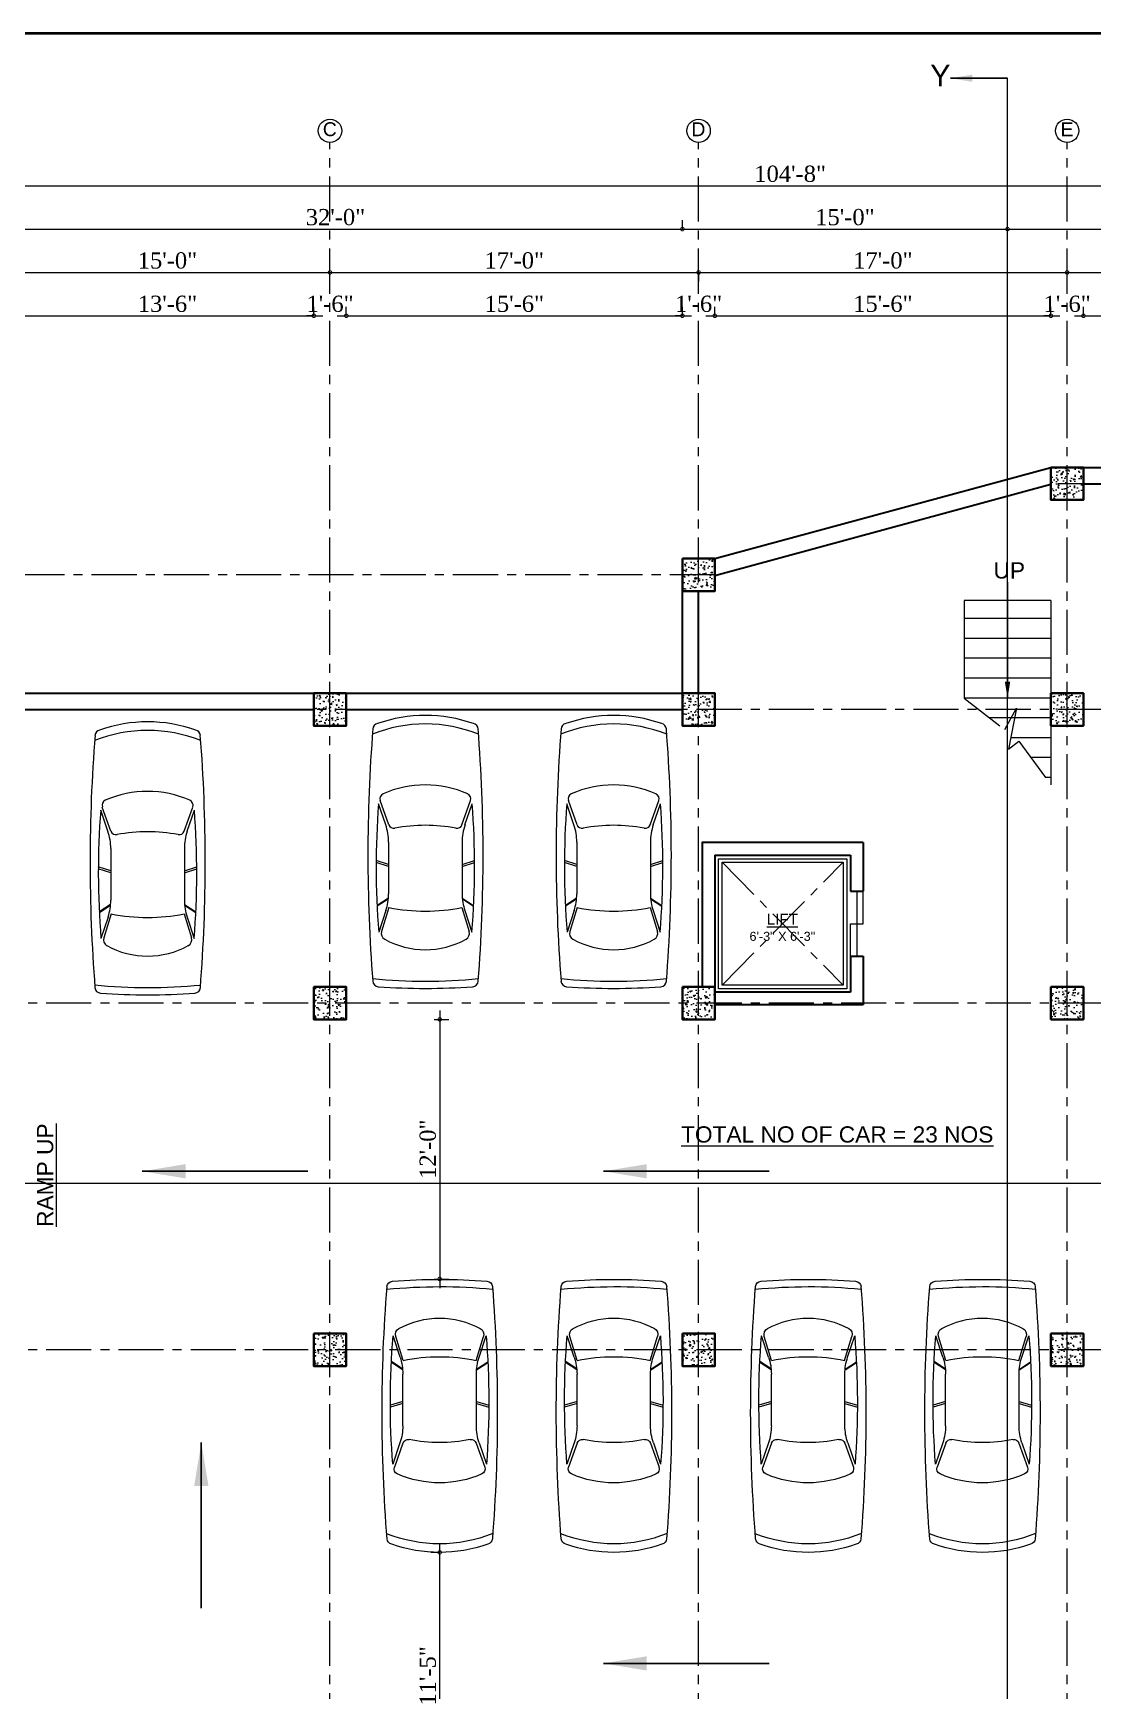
# Model space of a CAD drawing. Header units: inches. Extents: x 5223 to 201172, y -52570 to -12314.
# Drawn here: x 194100 to 194687, y -52070 to -51152 of the extents above; entities that cross this region are included whole.
import ezdxf

# ---------------------------------------------------------------- set-up
doc = ezdxf.new("R2010")
doc.units = ezdxf.units.IN
doc.header["$LTSCALE"] = 20
doc.header["$MEASUREMENT"] = 0
doc.header["$PDMODE"] = 98
doc.linetypes.add('CENTER', pattern=[2, 1.25, -0.25, 0.25, -0.25])
for name, color, linetype, lineweight in [('border', 242, 'Continuous', 40), ('CL', 252, 'CENTER', 5), ('column', 1, 'Continuous', 35), ('D-DIM', 5, 'Continuous', 13), ('Dim', 7, 'Continuous', 9), ('Dimention', 77, 'Continuous', 9), ('door', 103, 'Continuous', 9), ('ELE 0.9', 252, 'Continuous', 9), ('FIXT', 34, 'Continuous', 5), ('ha', 253, 'Continuous', 5), ('hatch', 30, 'Continuous', 9), ('leader lines', 191, 'Continuous', 9), ('stairs', 6, 'Continuous', 9), ('STEPS', 6, 'Continuous', 5), ('T-TEXT', 7, 'Continuous', 13), ('text', 247, 'Continuous', 13), ('Wall', 7, 'Continuous', 30)]:
    doc.layers.add(name, color=color, linetype=linetype, lineweight=lineweight)
doc.styles.get("Standard").update_dxf_attribs({"font": 'ARIALN.TTF'})
doc.styles.add('Times', font='times.ttf')
doc.dimstyles.new('D100', dxfattribs={"dimtxt": 8, "dimasz": 9, "dimexe": 5, "dimexo": 5, "dimgap": 2, "dimtad": 1, "dimdec": 0, "dimzin": 3, "dimdsep": 46, "dimlunit": 4, "dimtxsty": 'Times', "dimblk": 'DOTSMALL', "dimcen": 0.09, "dimdle": 5, "dimaunit": 1, "dimadec": 3, "dimazin": 0, "dimtfac": 1, "dimtdec": 0, "dimtix": 1, "dimtofl": 0, "dimtmove": 1, "dimatfit": 0, "dimfxl": 1, "dimtolj": 1, "dimtzin": 0, "dimarcsym": 0})
doc.dimstyles.get("Standard").update_dxf_attribs({"dimtxt": 12, "dimasz": 9, "dimexe": 6, "dimexo": 12, "dimgap": 0.09, "dimtad": 0, "dimdec": 0, "dimzin": 0, "dimdsep": 46, "dimlunit": 4, "dimtxsty": 'Standard', "dimcen": 3, "dimadec": 0, "dimazin": 0, "dimtfac": 1, "dimtdec": 0, "dimtofl": 0, "dimtmove": 0, "dimatfit": 3, "dimfxl": 1, "dimtolj": 1, "dimtzin": 0, "dimarcsym": 0})

# ---------------------------------------------------------------- blocks, each defined once
blk = doc.blocks.new('COL')
at = {"layer": 'ELE 0.9'}
h = blk.add_hatch(dxfattribs=at)
h.set_pattern_fill('AR-CONC', color=256, style=0)
h.set_pattern_definition([(50, (0, 0), (7.17260183, -0.62752135), [0.75, -8.25]), (355, (0, 0), (-1.38751334, 7.52192134), [0.6, -6.6]), (100.4514, (0.598, -0.052), (5.78509382, 6.89439542), [0.6374019, -7.01142112]), (46.1842, (0, 2), (10.6724105, -1.65519014), [1.125, -12.375]), (96.6356, (0.889, 1.862), (9.34662706, 9.7411787), [0.9561029, -10.51713]), (351.1842, (0, 2), (9.34661945, 9.741186), [0.9, -9.9]), (21, (1, 1.5), (5.96907052, -4.0261889), [0.75, -8.25]), (326, (1, 1.5), (2.43315332, 7.25150045), [0.6, -6.6]), (71.4514, (1.4974, 1.1645), (8.4022263, 3.22530497), [0.6374019, -7.01142112]), (37.5, (0, 0), (0.121598553, 3.32893854), [0, -6.52, 0, -6.7, 0, -6.625]), (7.5, (0, 0), (2.630695374, 3.94411712), [0, -3.82, 0, -6.37, 0, -2.525]), (327.5, (-2.23, 0), (5.33822436, -0.225548717), [0, -2.5, 0, -7.8, 0, -10.35]), (317.5, (-3.23, 0), (5.8318617, 1.00104982), [0, -3.25, 0, -5.18, 0, -7.35])])
h.paths.add_polyline_path([(151149.68, -27522.26), (151149.68, -27540.26), (151167.68, -27540.26), (151167.68, -27522.26)])
at = {"layer": 'column'}
blk.add_lwpolyline([(151149.68, -27522.26), (151167.68, -27522.26), (151167.68, -27540.26)], dxfattribs=at)
blk.add_lwpolyline([(151149.68, -27522.26), (151167.68, -27522.26), (151167.68, -27540.26), (151149.68, -27540.26)], close=True, dxfattribs=at)
blk = doc.blocks.new('mb-xecon4')
for p, q in [((1802, 601), (1404, 743)), ((1804, 651), (1455, 770)), ((2089, 604), (2940, 604)), ((2455, 604), (2392, 809)), ((2488, 604), (2425, 809)), ((3010, 607), (3132, 793)), ((3023, 608), (3144, 793)), ((3166, 599), (3560, 720)), ((3218, 649), (3570, 765)), ((1802, -605), (1404, -747)), ((1804, -655), (1455, -774)), ((2089, -608), (2940, -608)), ((2455, -608), (2392, -813)), ((2488, -608), (2425, -813)), ((3010, -611), (3132, -797)), ((3026, -612), (3146, -796)), ((3166, -603), (3560, -724)), ((3218, -653), (3570, -769))]:
    blk.add_line(p, q)
for centre, radius, start, end in [((231, 770), 98.5, 94.7676, 167.5073), ((2500, -2), 2359, 158.1738, 201.7093), ((2308, -25730), 26679, 85.545, 94.4823), ((-4522, 6), 8903, 354.3356, 5.5832), ((4373, 771), 98.5, 4.3031, 85.2614), ((2380, 0), 2380, 160.5862, 199.4138), ((2872, -2), 1726, 156.1789, 203.8211), ((1374, 659), 88.7, 70.353, 156.1789), ((2482, -12703), 13512, 85.3789, 94.3571), ((1772, 518), 88.7, 349.1015, 70.353), ((2089, 1491), 887, 251.2286, 270), ((2940, 1491), 887, 270, 288.2564), ((147, -2), 3078, 348.7342, 11.2658), ((3593, 614), 111, 28.9569, 107.0145), ((2479, -2), 1383, 331.0431, 28.9569), ((-5871, 0), 10371, 355.6969, 4.3031), ((4469, -2), 2658, 169.1015, 190.8985), ((1772, -521), 88.7, 289.647, 10.8985), ((231, -770), 98.5, 192.4927, 265.2324), ((1374, -663), 88.7, 203.8211, 289.647), ((2482, 12699), 13512, 265.6429, 274.6211), ((2089, -1495), 887, 90, 108.7714), ((2940, -1495), 887, 71.7436, 90), ((3593, -618), 111, 252.9855, 331.0431), ((4373, -771), 98.5, 274.7386, 355.6969), ((2308, 25730), 26679, 265.5177, 274.455)]:
    blk.add_arc(centre, radius, start, end)
blk = doc.blocks.new('car')
at = {"layer": 'FIXT', "lineweight": 0, "xscale": 0.03360000000702712, "yscale": 0.03360000000702712, "zscale": 0.03360000000702712, "rotation": 270}
blk.add_blockref('mb-xecon4', (192901.68, -51417.7), dxfattribs=at)
blk = doc.blocks.new('_DotSmall')
at = {"layer": 'Dimention', "color": 0, "const_width": 0.5}
blk.add_lwpolyline([(-0.0625, 0, 1), (0.0625, 0, 1)], format="xyb", close=True, dxfattribs=at)
blk = doc.blocks.new('*D35')
at = {"layer": 'Defpoints', "color": 0, "transparency": 16777216}
for p in [(194316.56, -51697.96), (194316.56, -51841.74), (194325.28, -51841.74)]:
    blk.add_point(p, dxfattribs=at)
at = {"layer": 'Dim', "color": 0, "lineweight": 5, "transparency": 16777216}
for p, q in [((194322.28, -51697.96), (194330.28, -51697.96)), ((194325.28, -51692.96), (194325.28, -51846.74)), ((194322.28, -51841.74), (194330.28, -51841.74))]:
    blk.add_line(p, q, dxfattribs=at)
at = {"layer": 'Dim', "color": 0, "lineweight": 5, "transparency": 16777216, "xscale": 4, "yscale": 4, "zscale": 4}
for p, rotation in [((194325.28, -51697.96), 90), ((194325.28, -51841.74), 270)]:
    blk.add_blockref('_DotSmall', p, dxfattribs=dict(at, rotation=rotation))
at = {"layer": 'Dim', "color": 0, "transparency": 16777216, "insert": (194318.7, -51769.85), "char_height": 9, "attachment_point": 5, "rotation": 90, "style": 'Times'}
blk.add_mtext('\\A1;12\'-0"', dxfattribs=at)
blk = doc.blocks.new('*D36')
at = {"layer": 'Defpoints', "color": 0, "transparency": 16777216}
for p in [(194325.28, -51993.16), (194325.28, -51993.16), (194325.28, -52129.96)]:
    blk.add_point(p, dxfattribs=at)
at = {"layer": 'Dim', "color": 0, "lineweight": 5, "transparency": 16777216}
for p, q in [((194325.28, -52134.96), (194325.28, -51988.16)), ((194325.28, -51993.16), (194320.28, -51993.16)), ((194325.28, -52129.96), (194320.28, -52129.96))]:
    blk.add_line(p, q, dxfattribs=at)
at = {"layer": 'Dim', "color": 0, "lineweight": 5, "transparency": 16777216, "xscale": 4, "yscale": 4, "zscale": 4}
for p, rotation in [((194325.28, -51993.16), 90), ((194325.28, -52129.96), 270)]:
    blk.add_blockref('_DotSmall', p, dxfattribs=dict(at, rotation=rotation))
at = {"layer": 'Dim', "color": 0, "transparency": 16777216, "insert": (194318.7, -52061.56), "char_height": 9, "attachment_point": 5, "rotation": 90, "style": 'Times'}
blk.add_mtext('\\A1;11\'-5"', dxfattribs=at)
blk = doc.blocks.new('*D321')
at = {"layer": 'Defpoints', "color": 0, "transparency": 16777216}
for p in [(193891.33, -51236.26), (195147.14, -51236.26), (195147.14, -51236.26)]:
    blk.add_point(p, dxfattribs=at)
at = {"layer": 'Dim', "color": 0, "lineweight": 5, "transparency": 16777216}
for p, q in [((193886.33, -51236.26), (195152.14, -51236.26)), ((193891.33, -51236.26), (193891.33, -51231.26)), ((195147.14, -51236.26), (195147.14, -51231.26))]:
    blk.add_line(p, q, dxfattribs=at)
at = {"layer": 'Dim', "color": 0, "lineweight": 5, "transparency": 16777216, "xscale": 4, "yscale": 4, "zscale": 4, "rotation": 180}
blk.add_blockref('_DotSmall', (193891.33, -51236.26), dxfattribs=at)
at = {"layer": 'Dim', "color": 0, "lineweight": 5, "transparency": 16777216, "xscale": 4, "yscale": 4, "zscale": 4}
blk.add_blockref('_DotSmall', (195147.14, -51236.26), dxfattribs=at)
at = {"layer": 'Dim', "color": 0, "transparency": 16777216, "insert": (194519.24, -51229.68), "char_height": 9, "attachment_point": 5, "style": 'Times'}
blk.add_mtext('\\A1;104\'-8"', dxfattribs=at)
blk = doc.blocks.new('*D274')
at = {"layer": 'Defpoints', "color": 0, "transparency": 16777216}
for p in [(194093.58, -51308.26), (194255.58, -51308.26), (194255.58, -51308.26)]:
    blk.add_point(p, dxfattribs=at)
at = {"layer": 'Dim', "color": 0, "lineweight": 5, "transparency": 16777216}
for p, q in [((194093.58, -51308.26), (194093.58, -51303.26)), ((194255.58, -51308.26), (194255.58, -51303.26)), ((194088.58, -51308.26), (194260.58, -51308.26))]:
    blk.add_line(p, q, dxfattribs=at)
at = {"layer": 'Dim', "color": 0, "lineweight": 5, "transparency": 16777216, "xscale": 4, "yscale": 4, "zscale": 4, "rotation": 180}
blk.add_blockref('_DotSmall', (194093.58, -51308.26), dxfattribs=at)
at = {"layer": 'Dim', "color": 0, "lineweight": 5, "transparency": 16777216, "xscale": 4, "yscale": 4, "zscale": 4}
blk.add_blockref('_DotSmall', (194255.58, -51308.26), dxfattribs=at)
at = {"layer": 'Dim', "color": 0, "transparency": 16777216, "insert": (194174.58, -51301.68), "char_height": 9, "attachment_point": 5, "style": 'Times'}
blk.add_mtext('\\A1;13\'-6"', dxfattribs=at)
blk = doc.blocks.new('*D275')
at = {"layer": 'Defpoints', "color": 0, "transparency": 16777216}
for p in [(194255.58, -51308.26), (194273.58, -51308.26), (194273.58, -51308.26)]:
    blk.add_point(p, dxfattribs=at)
at = {"layer": 'Dim', "color": 0, "lineweight": 5, "transparency": 16777216}
for p, q in [((194255.58, -51308.26), (194255.58, -51303.26)), ((194273.58, -51308.26), (194273.58, -51303.26)), ((194255.58, -51308.26), (194251.58, -51308.26)), ((194273.58, -51308.26), (194277.58, -51308.26))]:
    blk.add_line(p, q, dxfattribs=at)
at = {"layer": 'Dim', "color": 0, "lineweight": 5, "transparency": 16777216, "xscale": 4, "yscale": 4, "zscale": 4}
blk.add_blockref('_DotSmall', (194255.58, -51308.26), dxfattribs=at)
at = {"layer": 'Dim', "color": 0, "lineweight": 5, "transparency": 16777216, "xscale": 4, "yscale": 4, "zscale": 4, "rotation": 180}
blk.add_blockref('_DotSmall', (194273.58, -51308.26), dxfattribs=at)
at = {"layer": 'Dim', "color": 0, "transparency": 16777216, "insert": (194264.58, -51301.68), "char_height": 9, "attachment_point": 5, "style": 'Times'}
blk.add_mtext('\\A1;1\'-6"', dxfattribs=at)
blk = doc.blocks.new('*D276')
at = {"layer": 'Defpoints', "color": 0, "transparency": 16777216}
for p in [(194273.58, -51308.26), (194459.58, -51308.26), (194459.58, -51308.26)]:
    blk.add_point(p, dxfattribs=at)
at = {"layer": 'Dim', "color": 0, "lineweight": 5, "transparency": 16777216}
for p, q in [((194273.58, -51308.26), (194273.58, -51303.26)), ((194459.58, -51308.26), (194459.58, -51303.26)), ((194268.58, -51308.26), (194464.58, -51308.26))]:
    blk.add_line(p, q, dxfattribs=at)
at = {"layer": 'Dim', "color": 0, "lineweight": 5, "transparency": 16777216, "xscale": 4, "yscale": 4, "zscale": 4, "rotation": 180}
blk.add_blockref('_DotSmall', (194273.58, -51308.26), dxfattribs=at)
at = {"layer": 'Dim', "color": 0, "lineweight": 5, "transparency": 16777216, "xscale": 4, "yscale": 4, "zscale": 4}
blk.add_blockref('_DotSmall', (194459.58, -51308.26), dxfattribs=at)
at = {"layer": 'Dim', "color": 0, "transparency": 16777216, "insert": (194366.58, -51301.68), "char_height": 9, "attachment_point": 5, "style": 'Times'}
blk.add_mtext('\\A1;15\'-6"', dxfattribs=at)
blk = doc.blocks.new('*D277')
at = {"layer": 'Defpoints', "color": 0, "transparency": 16777216}
for p in [(194459.58, -51308.26), (194477.58, -51308.26), (194477.58, -51308.26)]:
    blk.add_point(p, dxfattribs=at)
at = {"layer": 'Dim', "color": 0, "lineweight": 5, "transparency": 16777216}
for p, q in [((194459.58, -51308.26), (194459.58, -51303.26)), ((194477.58, -51308.26), (194477.58, -51303.26)), ((194459.58, -51308.26), (194455.58, -51308.26)), ((194477.58, -51308.26), (194481.58, -51308.26))]:
    blk.add_line(p, q, dxfattribs=at)
at = {"layer": 'Dim', "color": 0, "lineweight": 5, "transparency": 16777216, "xscale": 4, "yscale": 4, "zscale": 4}
blk.add_blockref('_DotSmall', (194459.58, -51308.26), dxfattribs=at)
at = {"layer": 'Dim', "color": 0, "lineweight": 5, "transparency": 16777216, "xscale": 4, "yscale": 4, "zscale": 4, "rotation": 180}
blk.add_blockref('_DotSmall', (194477.58, -51308.26), dxfattribs=at)
at = {"layer": 'Dim', "color": 0, "transparency": 16777216, "insert": (194468.58, -51301.68), "char_height": 9, "attachment_point": 5, "style": 'Times'}
blk.add_mtext('\\A1;1\'-6"', dxfattribs=at)
blk = doc.blocks.new('*D278')
at = {"layer": 'Defpoints', "color": 0, "transparency": 16777216}
for p in [(194477.58, -51308.26), (194663.58, -51308.26), (194663.58, -51308.26)]:
    blk.add_point(p, dxfattribs=at)
at = {"layer": 'Dim', "color": 0, "lineweight": 5, "transparency": 16777216}
for p, q in [((194477.58, -51308.26), (194477.58, -51303.26)), ((194663.58, -51308.26), (194663.58, -51303.26)), ((194472.58, -51308.26), (194668.58, -51308.26))]:
    blk.add_line(p, q, dxfattribs=at)
at = {"layer": 'Dim', "color": 0, "lineweight": 5, "transparency": 16777216, "xscale": 4, "yscale": 4, "zscale": 4, "rotation": 180}
blk.add_blockref('_DotSmall', (194477.58, -51308.26), dxfattribs=at)
at = {"layer": 'Dim', "color": 0, "lineweight": 5, "transparency": 16777216, "xscale": 4, "yscale": 4, "zscale": 4}
blk.add_blockref('_DotSmall', (194663.58, -51308.26), dxfattribs=at)
at = {"layer": 'Dim', "color": 0, "transparency": 16777216, "insert": (194570.58, -51301.68), "char_height": 9, "attachment_point": 5, "style": 'Times'}
blk.add_mtext('\\A1;15\'-6"', dxfattribs=at)
blk = doc.blocks.new('*D279')
at = {"layer": 'Defpoints', "color": 0, "transparency": 16777216}
for p in [(194663.58, -51308.26), (194681.58, -51308.26), (194681.58, -51308.26)]:
    blk.add_point(p, dxfattribs=at)
at = {"layer": 'Dim', "color": 0, "lineweight": 5, "transparency": 16777216}
for p, q in [((194663.58, -51308.26), (194663.58, -51303.26)), ((194681.58, -51308.26), (194681.58, -51303.26)), ((194663.58, -51308.26), (194659.58, -51308.26)), ((194681.58, -51308.26), (194685.58, -51308.26))]:
    blk.add_line(p, q, dxfattribs=at)
at = {"layer": 'Dim', "color": 0, "lineweight": 5, "transparency": 16777216, "xscale": 4, "yscale": 4, "zscale": 4}
blk.add_blockref('_DotSmall', (194663.58, -51308.26), dxfattribs=at)
at = {"layer": 'Dim', "color": 0, "lineweight": 5, "transparency": 16777216, "xscale": 4, "yscale": 4, "zscale": 4, "rotation": 180}
blk.add_blockref('_DotSmall', (194681.58, -51308.26), dxfattribs=at)
at = {"layer": 'Dim', "color": 0, "transparency": 16777216, "insert": (194672.58, -51301.68), "char_height": 9, "attachment_point": 5, "style": 'Times'}
blk.add_mtext('\\A1;1\'-6"', dxfattribs=at)
blk = doc.blocks.new('*D280')
at = {"layer": 'Defpoints', "color": 0, "transparency": 16777216}
for p in [(194681.58, -51308.26), (194939.58, -51308.26), (194939.58, -51308.26)]:
    blk.add_point(p, dxfattribs=at)
at = {"layer": 'Dim', "color": 0, "lineweight": 5, "transparency": 16777216}
for p, q in [((194681.58, -51308.26), (194681.58, -51303.26)), ((194939.58, -51308.26), (194939.58, -51303.26)), ((194676.58, -51308.26), (194944.58, -51308.26))]:
    blk.add_line(p, q, dxfattribs=at)
at = {"layer": 'Dim', "color": 0, "lineweight": 5, "transparency": 16777216, "xscale": 4, "yscale": 4, "zscale": 4, "rotation": 180}
blk.add_blockref('_DotSmall', (194681.58, -51308.26), dxfattribs=at)
at = {"layer": 'Dim', "color": 0, "lineweight": 5, "transparency": 16777216, "xscale": 4, "yscale": 4, "zscale": 4}
blk.add_blockref('_DotSmall', (194939.58, -51308.26), dxfattribs=at)
at = {"layer": 'Dim', "color": 0, "transparency": 16777216, "insert": (194810.58, -51301.68), "char_height": 9, "attachment_point": 5, "style": 'Times'}
blk.add_mtext('\\A1;21\'-6"', dxfattribs=at)
blk = doc.blocks.new('*D282')
at = {"layer": 'Defpoints', "color": 0, "transparency": 16777216}
for p in [(194084.58, -51284.26), (194264.54, -51284.26), (194264.54, -51284.26)]:
    blk.add_point(p, dxfattribs=at)
at = {"layer": 'Dim', "color": 0, "lineweight": 5, "transparency": 16777216}
for p, q in [((194079.58, -51284.26), (194269.54, -51284.26)), ((194084.58, -51284.26), (194084.58, -51279.26)), ((194264.54, -51284.26), (194264.54, -51279.26))]:
    blk.add_line(p, q, dxfattribs=at)
at = {"layer": 'Dim', "color": 0, "lineweight": 5, "transparency": 16777216, "xscale": 4, "yscale": 4, "zscale": 4, "rotation": 180}
blk.add_blockref('_DotSmall', (194084.58, -51284.26), dxfattribs=at)
at = {"layer": 'Dim', "color": 0, "lineweight": 5, "transparency": 16777216, "xscale": 4, "yscale": 4, "zscale": 4}
blk.add_blockref('_DotSmall', (194264.54, -51284.26), dxfattribs=at)
at = {"layer": 'Dim', "color": 0, "transparency": 16777216, "insert": (194174.56, -51277.68), "char_height": 9, "attachment_point": 5, "style": 'Times'}
blk.add_mtext('\\A1;15\'-0"', dxfattribs=at)
blk = doc.blocks.new('*D283')
at = {"layer": 'Defpoints', "color": 0, "transparency": 16777216}
for p in [(194264.54, -51284.26), (194468.58, -51283.74), (194468.58, -51284.26)]:
    blk.add_point(p, dxfattribs=at)
at = {"layer": 'Dim', "color": 0, "lineweight": 5, "transparency": 16777216}
for p, q in [((194259.54, -51284.26), (194473.58, -51284.26)), ((194264.54, -51284.26), (194264.54, -51279.26)), ((194468.58, -51284.26), (194468.58, -51289.26))]:
    blk.add_line(p, q, dxfattribs=at)
at = {"layer": 'Dim', "color": 0, "lineweight": 5, "transparency": 16777216, "xscale": 4, "yscale": 4, "zscale": 4, "rotation": 180}
blk.add_blockref('_DotSmall', (194264.54, -51284.26), dxfattribs=at)
at = {"layer": 'Dim', "color": 0, "lineweight": 5, "transparency": 16777216, "xscale": 4, "yscale": 4, "zscale": 4}
blk.add_blockref('_DotSmall', (194468.58, -51284.26), dxfattribs=at)
at = {"layer": 'Dim', "color": 0, "transparency": 16777216, "insert": (194366.56, -51277.66), "char_height": 9, "attachment_point": 5, "style": 'Times'}
blk.add_mtext('\\A1;17\'-0"', dxfattribs=at)
blk = doc.blocks.new('*D284')
at = {"layer": 'Defpoints', "color": 0, "transparency": 16777216}
for p in [(194468.58, -51283.74), (194672.56, -51284.26), (194672.56, -51284.26)]:
    blk.add_point(p, dxfattribs=at)
at = {"layer": 'Dim', "color": 0, "lineweight": 5, "transparency": 16777216}
for p, q in [((194463.58, -51284.26), (194677.56, -51284.26)), ((194468.58, -51284.26), (194468.58, -51289.26)), ((194672.56, -51284.26), (194672.56, -51279.26))]:
    blk.add_line(p, q, dxfattribs=at)
at = {"layer": 'Dim', "color": 0, "lineweight": 5, "transparency": 16777216, "xscale": 4, "yscale": 4, "zscale": 4, "rotation": 180}
blk.add_blockref('_DotSmall', (194468.58, -51284.26), dxfattribs=at)
at = {"layer": 'Dim', "color": 0, "lineweight": 5, "transparency": 16777216, "xscale": 4, "yscale": 4, "zscale": 4}
blk.add_blockref('_DotSmall', (194672.56, -51284.26), dxfattribs=at)
at = {"layer": 'Dim', "color": 0, "transparency": 16777216, "insert": (194570.57, -51277.66), "char_height": 9, "attachment_point": 5, "style": 'Times'}
blk.add_mtext('\\A1;17\'-0"', dxfattribs=at)
blk = doc.blocks.new('*D285')
at = {"layer": 'Defpoints', "color": 0, "transparency": 16777216}
for p in [(194672.56, -51284.26), (194948.58, -51284.26), (194948.58, -51284.26)]:
    blk.add_point(p, dxfattribs=at)
at = {"layer": 'Dim', "color": 0, "lineweight": 5, "transparency": 16777216}
for p, q in [((194667.56, -51284.26), (194953.58, -51284.26)), ((194672.56, -51284.26), (194672.56, -51279.26)), ((194948.58, -51284.26), (194948.58, -51279.26))]:
    blk.add_line(p, q, dxfattribs=at)
at = {"layer": 'Dim', "color": 0, "lineweight": 5, "transparency": 16777216, "xscale": 4, "yscale": 4, "zscale": 4, "rotation": 180}
blk.add_blockref('_DotSmall', (194672.56, -51284.26), dxfattribs=at)
at = {"layer": 'Dim', "color": 0, "lineweight": 5, "transparency": 16777216, "xscale": 4, "yscale": 4, "zscale": 4}
blk.add_blockref('_DotSmall', (194948.58, -51284.26), dxfattribs=at)
at = {"layer": 'Dim', "color": 0, "transparency": 16777216, "insert": (194810.57, -51277.68), "char_height": 9, "attachment_point": 5, "style": 'Times'}
blk.add_mtext('\\A1;23\'-0"', dxfattribs=at)
blk = doc.blocks.new('*D287')
at = {"layer": 'Defpoints', "color": 0, "transparency": 16777216}
for p in [(194075.58, -51260.26), (194459.58, -51260.26), (194459.58, -51260.26)]:
    blk.add_point(p, dxfattribs=at)
at = {"layer": 'Dim', "color": 0, "lineweight": 5, "transparency": 16777216}
for p, q in [((194075.58, -51260.26), (194075.58, -51255.26)), ((194459.58, -51260.26), (194459.58, -51255.26)), ((194070.58, -51260.26), (194464.58, -51260.26))]:
    blk.add_line(p, q, dxfattribs=at)
at = {"layer": 'Dim', "color": 0, "lineweight": 5, "transparency": 16777216, "xscale": 4, "yscale": 4, "zscale": 4, "rotation": 180}
blk.add_blockref('_DotSmall', (194075.58, -51260.26), dxfattribs=at)
at = {"layer": 'Dim', "color": 0, "lineweight": 5, "transparency": 16777216, "xscale": 4, "yscale": 4, "zscale": 4}
blk.add_blockref('_DotSmall', (194459.58, -51260.26), dxfattribs=at)
at = {"layer": 'Dim', "color": 0, "transparency": 16777216, "insert": (194267.58, -51253.68), "char_height": 9, "attachment_point": 5, "style": 'Times'}
blk.add_mtext('\\A1;32\'-0"', dxfattribs=at)
blk = doc.blocks.new('*D288')
at = {"layer": 'Defpoints', "color": 0, "transparency": 16777216}
for p in [(194459.58, -51260.26), (194639.58, -51260.26), (194639.58, -51260.26)]:
    blk.add_point(p, dxfattribs=at)
at = {"layer": 'Dim', "color": 0, "lineweight": 5, "transparency": 16777216}
for p, q in [((194459.58, -51260.26), (194459.58, -51255.26)), ((194639.58, -51260.26), (194639.58, -51255.26)), ((194454.58, -51260.26), (194644.58, -51260.26))]:
    blk.add_line(p, q, dxfattribs=at)
at = {"layer": 'Dim', "color": 0, "lineweight": 5, "transparency": 16777216, "xscale": 4, "yscale": 4, "zscale": 4, "rotation": 180}
blk.add_blockref('_DotSmall', (194459.58, -51260.26), dxfattribs=at)
at = {"layer": 'Dim', "color": 0, "lineweight": 5, "transparency": 16777216, "xscale": 4, "yscale": 4, "zscale": 4}
blk.add_blockref('_DotSmall', (194639.58, -51260.26), dxfattribs=at)
at = {"layer": 'Dim', "color": 0, "transparency": 16777216, "insert": (194549.58, -51253.68), "char_height": 9, "attachment_point": 5, "style": 'Times'}
blk.add_mtext('\\A1;15\'-0"', dxfattribs=at)
blk = doc.blocks.new('*D289')
at = {"layer": 'Defpoints', "color": 0, "transparency": 16777216}
for p in [(194639.58, -51260.26), (194957.58, -51260.26), (194957.58, -51260.26)]:
    blk.add_point(p, dxfattribs=at)
at = {"layer": 'Dim', "color": 0, "lineweight": 5, "transparency": 16777216}
for p, q in [((194639.58, -51260.26), (194639.58, -51255.26)), ((194957.58, -51260.26), (194957.58, -51255.26)), ((194634.58, -51260.26), (194962.58, -51260.26))]:
    blk.add_line(p, q, dxfattribs=at)
at = {"layer": 'Dim', "color": 0, "lineweight": 5, "transparency": 16777216, "xscale": 4, "yscale": 4, "zscale": 4, "rotation": 180}
blk.add_blockref('_DotSmall', (194639.58, -51260.26), dxfattribs=at)
at = {"layer": 'Dim', "color": 0, "lineweight": 5, "transparency": 16777216, "xscale": 4, "yscale": 4, "zscale": 4}
blk.add_blockref('_DotSmall', (194957.58, -51260.26), dxfattribs=at)
at = {"layer": 'Dim', "color": 0, "transparency": 16777216, "insert": (194798.58, -51253.68), "char_height": 9, "attachment_point": 5, "style": 'Times'}
blk.add_mtext('\\A1;26\'-6"', dxfattribs=at)

msp = doc.modelspace()

# ---------------------------------------------------------------- linework, layer by layer
at = {"layer": 'border'}
msp.add_lwpolyline([(193532.39, -51151.73), (195573.67, -51151.73), (195573.67, -52570.02), (193532.39, -52570.02)], close=True, dxfattribs=at)
at = {"layer": 'CL'}
for p, q in [((194264.54, -52456.05), (194264.54, -51212.26)), ((194468.58, -52456.05), (194468.58, -51212.26)), ((194672.56, -52456.05), (194672.56, -51212.26)), ((195372.43, -51401.26), (194663.58, -51401.26)), ((194477.58, -51451.72), (193732.85, -51451.72)), ((195372.43, -51526.34), (193732.85, -51526.34)), ((194481.58, -51678.96), (194548.58, -51610.96)), ((194481.58, -51610.96), (194548.58, -51678.96)), ((194481.58, -51678.96), (194548.58, -51610.96)), ((194481.58, -51610.96), (194548.58, -51678.96)), ((195372.43, -51688.96), (193732.85, -51688.96)), ((195372.43, -51880.96), (193732.85, -51880.96))]:
    msp.add_line(p, q, dxfattribs=at)
msp.add_lwpolyline([(194615.58, -51519.96), (194638.04, -51537.37), (194644.5, -51525.5), (194640.11, -51548.21), (194645.8, -51543.82), (194663.58, -51567.96)], dxfattribs=at)
at = {"layer": 'D-DIM'}
for p, q in [((194639.58, -52453.62), (194639.58, -51176.7)), ((193725.69, -51788.61), (195375.45, -51788.61))]:
    msp.add_line(p, q, dxfattribs=at)
at = {"layer": 'door'}
for points in [[(194556.08, -51644.96), (194559.58, -51644.96), (194559.58, -51626.96), (194556.08, -51626.96)], [(194556.08, -51644.96), (194559.58, -51644.96), (194559.58, -51626.96), (194556.08, -51626.96)], [(194552.58, -51644.96), (194556.08, -51644.96), (194556.08, -51662.96), (194552.58, -51662.96)], [(194552.58, -51644.96), (194556.08, -51644.96), (194556.08, -51662.96), (194552.58, -51662.96)]]:
    msp.add_lwpolyline(points, close=True, dxfattribs=at)
at = {"layer": 'ELE 0.9'}
msp.add_lwpolyline([(194273.58, -51535.34), (194255.58, -51535.34), (194255.58, -51517.34), (194269.58, -51517.34)], dxfattribs=at)
for points in [[(194273.58, -51697.96), (194255.58, -51697.96), (194255.58, -51679.96), (194273.58, -51679.96)], [(194255.58, -51679.96), (194273.58, -51679.96), (194273.58, -51697.96), (194255.58, -51697.96)], [(194255.58, -51679.96), (194273.58, -51679.96), (194273.58, -51697.96), (194255.58, -51697.96)]]:
    msp.add_lwpolyline(points, close=True, dxfattribs=at)
at = {"layer": 'ELE 0.9', "color": 1}
for points in [[(194255.58, -51679.96), (194273.58, -51679.96), (194273.58, -51697.96), (194255.58, -51697.96)], [(194663.58, -51889.96), (194663.58, -51871.96), (194681.58, -51871.96), (194681.58, -51889.96), (194672.58, -51889.96)]]:
    msp.add_lwpolyline(points, close=True, dxfattribs=at)
at = {"layer": 'leader lines'}
for centre in [(194264.54, -51205.79), (194468.58, -51205.79), (194672.56, -51205.79)]:
    msp.add_circle(centre, 6.46, dxfattribs=at)
at = {"layer": 'stairs'}
for p, q in [((194615.58, -51465.96), (194615.58, -51519.96)), ((194663.58, -51465.96), (194615.58, -51465.96)), ((194663.58, -51465.96), (194663.58, -51567.96)), ((194663.58, -51475.96), (194615.58, -51475.96)), ((194663.58, -51486.96), (194615.58, -51486.96)), ((194663.58, -51497.96), (194615.58, -51497.96)), ((194663.58, -51508.96), (194615.58, -51508.96)), ((194663.58, -51519.96), (194615.58, -51519.96)), ((194663.58, -51530.96), (194629.77, -51530.96)), ((194663.58, -51541.96), (194641.32, -51541.96)), ((194663.58, -51552.96), (194652.53, -51552.96)), ((194663.58, -51563.96), (194660.63, -51563.96))]:
    msp.add_line(p, q, dxfattribs=at)
at = {"layer": 'STEPS'}
for points in [[(194479.58, -51608.96), (194550.58, -51608.96), (194550.58, -51680.96), (194479.58, -51680.96)], [(194479.58, -51608.96), (194550.58, -51608.96), (194550.58, -51680.96), (194479.58, -51680.96)], [(194481.58, -51610.96), (194548.58, -51610.96), (194548.58, -51678.96), (194481.58, -51678.96)], [(194481.58, -51610.96), (194548.58, -51610.96), (194548.58, -51678.96), (194481.58, -51678.96)]]:
    msp.add_lwpolyline(points, close=True, dxfattribs=at)
at = {"layer": 'Wall'}
for p, q in [((194552.58, -51626.96), (194559.58, -51626.96)), ((194552.58, -51662.96), (194559.58, -51662.96)), ((194552.58, -51682.96), (194477.58, -51682.96)), ((194559.58, -51689.96), (194477.58, -51689.96))]:
    msp.add_line(p, q, dxfattribs=at)
for points in [[(194477.58, -51442.72), (194663.58, -51392.26)], [(194681.58, -51392.26), (194939.58, -51392.26)], [(194477.58, -51452.05), (194663.58, -51401.58)], [(194681.58, -51401.26), (194939.58, -51401.26)], [(194459.58, -51517.34), (194459.58, -51517.34), (194459.58, -51460.72)], [(194468.58, -51517.36), (194468.58, -51517.35), (194468.58, -51460.72)], [(194093.58, -51517.34), (194255.58, -51517.34)], [(194255.58, -51517.34), (194273.58, -51517.34), (194459.58, -51517.34)], [(194093.58, -51526.34), (194255.58, -51526.34)], [(194273.58, -51526.34), (194459.58, -51526.34)], [(194559.58, -51599.96), (194470.58, -51599.96), (194470.58, -51679.96)], [(194559.58, -51599.96), (194559.58, -51626.96)], [(194477.58, -51606.96), (194552.58, -51606.96)], [(194477.58, -51606.96), (194477.58, -51679.96)], [(194552.58, -51606.96), (194552.58, -51626.96)], [(194552.58, -51662.96), (194552.58, -51682.96)], [(194559.58, -51662.96), (194559.58, -51689.96)]]:
    msp.add_lwpolyline(points, dxfattribs=at)

# ---------------------------------------------------------------- block references
at = {"layer": 'D-DIM'}
for p in [(1261.94, -115.45), (1415.71, -111.91), (1519.91, -111.91)]:
    msp.add_blockref('car', p, dxfattribs=at)
at = {"layer": 'D-DIM', "xscale": -1, "rotation": 180}
for p in [(1423.59, -103410.86), (1520.01, -103410.86), (1627.59, -103410.86), (1724.01, -103410.86)]:
    msp.add_blockref('car', p, dxfattribs=at)
at = {"layer": 'ELE 0.9', "rotation": 1.659189019570969e-07}
for p in [(43513.89, -23870), (43309.89, -23920.46), (43105.89, -23995.09), (43105.89, -23995.09), (43309.89, -23995.09), (43309.89, -23995.09), (43513.89, -23995.09), (43105.89, -24157.7), (43309.89, -24157.7), (43513.89, -24157.7), (43105.89, -24349.7), (43309.89, -24349.7), (43513.89, -24349.7)]:
    msp.add_blockref('COL', p, dxfattribs=at)

# ---------------------------------------------------------------- texts
at = {"layer": 'T-TEXT', "ltscale": 0.5, "attachment_point": 5}
for s, insert, char_height, rotation in [('{\\fArial|b0|i0|c0|p34;\\C7;UP}', (194640.53, -51449.34), 9, 0), ('{\\fArial|b0|i0|c0|p34;\\H0.8571x;\\L\\C7;LIFT\\P\\H0.8334x;\\l6\'-3" X 6\'-3"}', (194514.92, -51646.98), 7, 0), ('{\\fArial|b0|i0|c0|p34;\\L\\C7;RAMP UP }', (194106.91, -51784.21), 9, 90), ('{\\fArial|b0|i0|c0|p34;\\L\\C7;TOTAL NO OF CAR = 23 NOS }', (194545.29, -51761.74), 9, 0)]:
    msp.add_mtext(s, dxfattribs=dict(at, insert=insert, char_height=char_height, rotation=rotation))
at = {"layer": 'text', "attachment_point": 5, "rotation": 359.99999}
for s, insert, char_height in [('{\\fArial Baltic|b0|i0|c0|p34;Y}', (194602.38, -51175.23), 12), ('{\\fArial Baltic|b0|i0|c0|p34;C}', (194264.43, -51204.97), 7.68), ('{\\fArial Baltic|b0|i0|c0|p34;D}', (194468.47, -51204.97), 7.68), ('{\\fArial Baltic|b0|i0|c0|p34;E}', (194672.45, -51204.97), 7.68)]:
    msp.add_mtext(s, dxfattribs=dict(at, insert=insert, char_height=char_height))

# ---------------------------------------------------------------- dimensions: what is measured, and where the dimension line sits
at = {"layer": 'Dim'}
for base, p1, p2, picture, middle in [((195147.14, -51236.26), (193891.33, -51236.26), (195147.14, -51236.26), '*D321', (194519.24, -51229.68)), ((194459.58, -51260.26), (194075.58, -51260.26), (194459.58, -51260.26), '*D287', (194267.58, -51253.68)), ((194639.58, -51260.26), (194459.58, -51260.26), (194639.58, -51260.26), '*D288', (194549.58, -51253.68)), ((194957.58, -51260.26), (194639.58, -51260.26), (194957.58, -51260.26), '*D289', (194798.58, -51253.68)), ((194264.54, -51284.26), (194084.58, -51284.26), (194264.54, -51284.26), '*D282', (194174.56, -51277.68)), ((194468.58, -51284.26), (194264.54, -51284.26), (194468.58, -51283.74), '*D283', (194366.56, -51277.66)), ((194672.56, -51284.26), (194468.58, -51283.74), (194672.56, -51284.26), '*D284', (194570.57, -51277.66)), ((194948.58, -51284.26), (194672.56, -51284.26), (194948.58, -51284.26), '*D285', (194810.57, -51277.68)), ((194255.58, -51308.26), (194093.58, -51308.26), (194255.58, -51308.26), '*D274', (194174.58, -51301.68)), ((194273.58, -51308.26), (194255.58, -51308.26), (194273.58, -51308.26), '*D275', (194264.58, -51301.68)), ((194459.58, -51308.26), (194273.58, -51308.26), (194459.58, -51308.26), '*D276', (194366.58, -51301.68)), ((194477.58, -51308.26), (194459.58, -51308.26), (194477.58, -51308.26), '*D277', (194468.58, -51301.68)), ((194663.58, -51308.26), (194477.58, -51308.26), (194663.58, -51308.26), '*D278', (194570.58, -51301.68)), ((194681.58, -51308.26), (194663.58, -51308.26), (194681.58, -51308.26), '*D279', (194672.58, -51301.68)), ((194939.58, -51308.26), (194681.58, -51308.26), (194939.58, -51308.26), '*D280', (194810.58, -51301.68))]:
    dim = msp.add_linear_dim(base=base, p1=p1, p2=p2, dimstyle='D100', override={"dimtxt": 9, "dimasz": 4, "dimfxl": 3, "dimfxlon": 1, "dimlwd": 5, "dimlwe": 5}, dxfattribs=at)
    dim.commit()
    dim.dimension.update_dxf_attribs({"geometry": picture, "text_midpoint": middle})
for base, p1, p2, picture, middle in [((194325.28, -51841.74), (194316.56, -51697.96), (194316.56, -51841.74), '*D35', (194318.7, -51769.85)), ((194325.28, -51993.16), (194325.28, -52129.96), (194325.28, -51993.16), '*D36', (194318.7, -52061.56))]:
    dim = msp.add_linear_dim(base=base, p1=p1, p2=p2, angle=90, dimstyle='D100', override={"dimtxt": 9, "dimasz": 4, "dimfxl": 3, "dimfxlon": 1, "dimlwd": 5, "dimlwe": 5}, dxfattribs=at)
    dim.commit()
    dim.dimension.update_dxf_attribs({"geometry": picture, "text_midpoint": middle})

# ---------------------------------------------------------------- leaders
at = {"layer": 'D-DIM'}
msp.add_leader([(194608.05, -51176.7), (194639.58, -51176.7)], dimstyle='Standard', override={"dimasz": 12, "dimgap": 0.09, "dimtad": 0, "dimfxl": 4, "dimfxlon": 1}, dxfattribs=at)
at = {"layer": 'ha'}
msp.add_leader([(194639.58, -51519.96), (194639.58, -51455.73)], dimstyle='Standard', override={"dimgap": 0.09, "dimtad": 0, "dimfxl": 4, "dimfxlon": 1}, dxfattribs=at)
at = {"layer": 'hatch'}
for points in [[(194160.58, -51782.07), (194252.31, -51782.07)], [(194415.91, -51782.07), (194507.65, -51782.07)], [(194193.31, -51932.3), (194193.31, -52024.03)], [(194415.91, -52054.62), (194507.65, -52054.62)]]:
    msp.add_leader(points, dimstyle='Standard', override={"dimasz": 24, "dimgap": 0.09, "dimtad": 0, "dimfxl": 4, "dimfxlon": 1}, dxfattribs=at)

doc.saveas('drawing.dxf')
